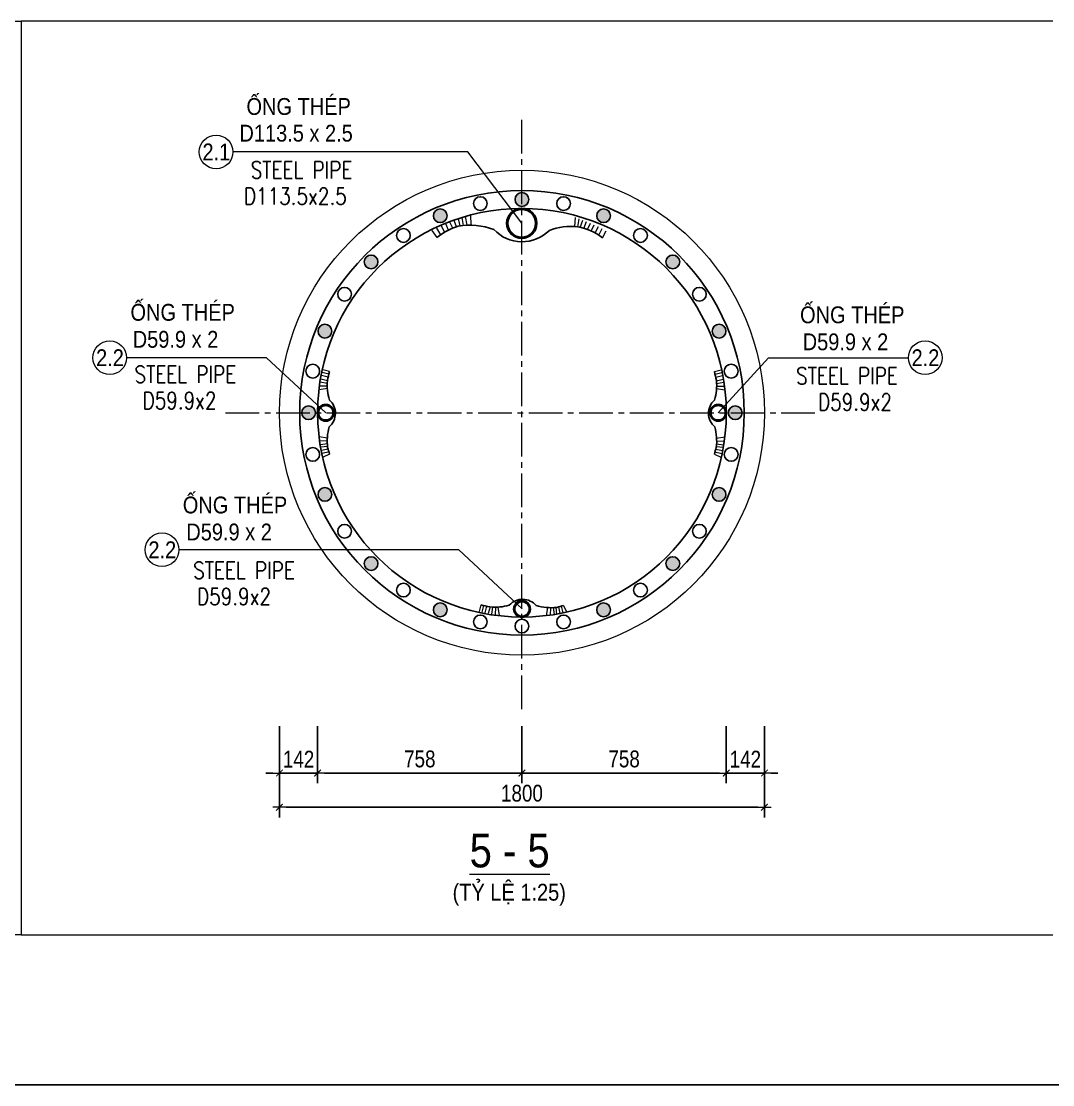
# Model space of a CAD drawing. Header units: millimetres. Extents: x -2123450 to -961021, y -260876 to 649159.
# Drawn here: x -1644785 to -1621816, y 428539 to 452227 of the extents above; entities that cross this region are included whole.
import ezdxf
from ezdxf.enums import TextEntityAlignment as Align

# ---------------------------------------------------------------- set-up
doc = ezdxf.new("R2010")
doc.units = ezdxf.units.MM
doc.header["$LTSCALE"] = 1000
doc.header["$MEASUREMENT"] = 0
doc.header["$PDMODE"] = 66
doc.linetypes.add('CENTER2', pattern=[1.125, 0.75, -0.125, 0.125, -0.125])
doc.layers.get('0').update_dxf_attribs({"linetype": 'CONTINUOUS'})
doc.layers.get('DEFPOINTS').update_dxf_attribs({"linetype": 'CONTINUOUS'})
for name, color, linetype in [('03BORER', 3, 'CONTINUOUS'), ('05STEEL', 4, 'CONTINUOUS'), ('TEXT', 7, 'CONTINUOUS')]:
    doc.layers.add(name, color=color, linetype=linetype)
for name, color, linetype, lineweight in [('NDC_S_AXIS', 5, 'CENTER2', 15), ('NDC_S_CONTINUOUS', 3, 'CONTINUOUS', 20), ('NDC_S_DIM', 1, 'CONTINUOUS', 9), ('NDC_S_FOUNDATION NAME', 7, 'CONTINUOUS', 20), ('NDC_S_HATCH MATERIAL', 8, 'CONTINUOUS', 13), ('NDC_S_LEADER', 1, 'CONTINUOUS', 9), ('NDC_S_REBAR', 4, 'CONTINUOUS', 35), ('NDC_S_REBAR NO.', 7, 'CONTINUOUS', 20), ('NDC_S_REBAR NO. BOX', 1, 'CONTINUOUS', 9), ('NDC_S_REBAR SECTION', 6, 'CONTINUOUS', 25), ('NDC_S_STIRRUP', 2, 'CONTINUOUS', 25), ('NDC_S_VN TITLE', 6, 'CONTINUOUS', 9)]:
    doc.layers.add(name, color=color, linetype=linetype, lineweight=lineweight)
doc.styles.add('NDC_ARIAL', font='arial.ttf', dxfattribs={"width": 0.8})
doc.styles.get("Standard").update_dxf_attribs({"font": 'romans.shx', "bigfont": 'vns.shx'})
doc.dimstyles.new('NDC_1-150(25)', dxfattribs={"dimscale": 150, "dimtxt": 2.5, "dimasz": 1, "dimexe": 1.5, "dimexo": 0, "dimgap": 0.8, "dimtad": 1, "dimdec": 0, "dimlfac": 0.166667, "dimdsep": 46, "dimtxsty": 'NDC_ARIAL', "dimblk": 'DIMMARK', "dimcen": 49999.938995, "dimdle": 1.5, "dimclrd": 1, "dimclre": 1, "dimclrt": 3, "dimadec": 0, "dimazin": 0, "dimtfac": 1, "dimtdec": 0, "dimtix": 1, "dimtmove": 2, "dimatfit": 3, "dimfxl": 1, "dimarcsym": 0})

# ---------------------------------------------------------------- blocks, each defined once
blk = doc.blocks.new('chi tiet noi coc')
at = {"layer": 'NDC_S_CONTINUOUS', "elevation": 0}
blk.add_lwpolyline([(-18668.8, 9456.5), (6089, 9456.5), (6089, -10892.5), (-18668.8, -10892.5)], close=True, dxfattribs=at)
blk = doc.blocks.new('CHI TIET COC D2000 TYPE 1')
at = {"layer": 'NDC_S_CONTINUOUS'}
blk.add_lwpolyline([(0, -59594), (-22969.1, -59594), (-22969.1, -79943), (0, -79943)], dxfattribs=at)
blk = doc.blocks.new('*U156')
at = {"layer": 'NDC_S_CONTINUOUS'}
blk.add_circle((0, 0), 5400, dxfattribs=at)
at = {"layer": 'NDC_S_STIRRUP'}
blk.add_circle((0, 0), 4950, dxfattribs=at)
blk.add_circle((0, 0), 4950, dxfattribs=at)
blk = doc.blocks.new('ưeqwewe')
at = {"layer": '05STEEL', "color": 4}
blk.add_lwpolyline([(-1487886, 328815, 0.123663), (-1487656, 329371, 0.128024), (-1487741, 330000, -0.427682), (-1487741, 331236, 0.132008), (-1487681, 332031, 0.107548), (-1487939, 332493, 0.020618)], format="xyb", dxfattribs=at)
at = {"layer": 'NDC_S_HATCH MATERIAL'}
for p, q in [((-1487939, 332493), (-1487786, 332607)), ((-1487876, 332415), (-1487730, 332504)), ((-1487819, 332333), (-1487678, 332403)), ((-1487769, 332246), (-1487633, 332308)), ((-1487726, 332154), (-1487593, 332217)), ((-1487693, 332068), (-1487554, 332124)), ((-1487674, 331991), (-1487518, 332029)), ((-1487664, 331916), (-1487489, 331949)), ((-1487657, 331833), (-1487462, 331869)), ((-1487654, 331745), (-1487426, 331751)), ((-1487665, 329316), (-1487499, 329257)), ((-1487656, 329371), (-1487472, 329337)), ((-1487650, 329436), (-1487444, 329424)), ((-1487741, 329068), (-1487599, 329006)), ((-1487710, 329148), (-1487564, 329088)), ((-1487685, 329232), (-1487531, 329173)), ((-1487886, 328815), (-1487729, 328733)), ((-1487831, 328896), (-1487683, 328823)), ((-1487784, 328977), (-1487641, 328910))]:
    blk.add_line(p, q, dxfattribs=at)
at = {"layer": 'NDC_S_REBAR'}
for radius in [330, 315]:
    blk.add_circle((-1487594, 330618), radius, dxfattribs=at)
blk = doc.blocks.new('HAN DAI')
at = {"layer": '05STEEL', "color": 4}
blk.add_lwpolyline([(-307567, 288279, 0.02201), (-307612, 288076, 0.102878), (-307569, 287644, -0.455013), (-307575, 287047, 0.096416), (-307610, 286589, -0.01258), (-307567, 286440, 0.020618)], format="xyb", dxfattribs=at)
at = {"layer": 'NDC_S_HATCH MATERIAL'}
for p, q in [((-307567, 288279), (-307718, 288316)), ((-307617, 288015), (-307775, 288042)), ((-307612, 288073), (-307762, 288110)), ((-307597, 288152), (-307747, 288189)), ((-307583, 288217), (-307732, 288254)), ((-307616, 287903), (-307800, 287868)), ((-307618, 287953), (-307788, 287955)), ((-307616, 286791), (-307797, 286822)), ((-307618, 286730), (-307784, 286735)), ((-307616, 286670), (-307768, 286643)), ((-307612, 286608), (-307759, 286591)), ((-307598, 286552), (-307745, 286521)), ((-307579, 286488), (-307730, 286453)), ((-307567, 286440), (-307710, 286372))]:
    blk.add_line(p, q, dxfattribs=at)
blk = doc.blocks.new('qưeqeqew')
at = {"layer": 'NDC_S_REBAR'}
for radius in [180, 168]:
    blk.add_circle((180, 0), radius, dxfattribs=at)
at = {"layer": 'NDC_S_DIM'}
blk.add_blockref('HAN DAI', (307832, -287360), dxfattribs=at)
blk = doc.blocks.new('DIMMARK')
at = {"layer": 'NDC_S_DIM', "color": 1}
blk.add_line((-1.5, 0), (1, 0), dxfattribs=at)
at = {"layer": 'NDC_S_DIM', "color": 2, "const_width": 0.15}
blk.add_lwpolyline([(-0.5, -0.5), (0.5, 0.5)], dxfattribs=at)
blk = doc.blocks.new('*D199')
at = {"layer": 'DEFPOINTS', "color": 0, "transparency": 16777216}
for p in [(-1639036, 436524), (-1638186, 436524), (-1638186, 435482)]:
    blk.add_point(p, dxfattribs=at)
at = {"layer": 'NDC_S_DIM', "color": 1, "lineweight": -2, "transparency": 16777216}
for p, q in [((-1639036, 436524), (-1639036, 435257)), ((-1638186, 436524), (-1638186, 435257)), ((-1639186, 435482), (-1639336, 435482)), ((-1639036, 435482), (-1638186, 435482)), ((-1638036, 435482), (-1637886, 435482))]:
    blk.add_line(p, q, dxfattribs=at)
at = {"layer": 'NDC_S_DIM', "color": 1, "lineweight": -2, "transparency": 16777216, "xscale": 150, "yscale": 150, "zscale": 150}
blk.add_blockref('DIMMARK', (-1639036, 435482), dxfattribs=at)
at = {"layer": 'NDC_S_DIM', "color": 1, "lineweight": -2, "transparency": 16777216, "xscale": 150, "yscale": 150, "zscale": 150, "rotation": 180}
blk.add_blockref('DIMMARK', (-1638186, 435482), dxfattribs=at)
at = {"layer": 'NDC_S_DIM', "color": 3, "transparency": 16777216, "insert": (-1638611, 435791), "char_height": 375, "attachment_point": 5, "style": 'NDC_ARIAL'}
blk.add_mtext('142', dxfattribs=at)
blk = doc.blocks.new('*D200')
at = {"layer": 'DEFPOINTS', "color": 0, "transparency": 16777216}
for p in [(-1638186, 436524), (-1633636, 436524), (-1633636, 435482)]:
    blk.add_point(p, dxfattribs=at)
at = {"layer": 'NDC_S_DIM', "color": 1, "lineweight": -2, "transparency": 16777216}
for p, q in [((-1638186, 436524), (-1638186, 435257)), ((-1633636, 436524), (-1633636, 435257)), ((-1638036, 435482), (-1633786, 435482))]:
    blk.add_line(p, q, dxfattribs=at)
at = {"layer": 'NDC_S_DIM', "color": 1, "lineweight": -2, "transparency": 16777216, "xscale": 150, "yscale": 150, "zscale": 150, "rotation": 180}
blk.add_blockref('DIMMARK', (-1638186, 435482), dxfattribs=at)
at = {"layer": 'NDC_S_DIM', "color": 1, "lineweight": -2, "transparency": 16777216, "xscale": 150, "yscale": 150, "zscale": 150}
blk.add_blockref('DIMMARK', (-1633636, 435482), dxfattribs=at)
at = {"layer": 'NDC_S_DIM', "color": 3, "transparency": 16777216, "insert": (-1635911, 435794), "char_height": 375, "attachment_point": 5, "style": 'NDC_ARIAL'}
blk.add_mtext('758', dxfattribs=at)
blk = doc.blocks.new('*D201')
at = {"layer": 'DEFPOINTS', "color": 0, "transparency": 16777216}
for p in [(-1633636, 436524), (-1629086, 436524), (-1629086, 435482)]:
    blk.add_point(p, dxfattribs=at)
at = {"layer": 'NDC_S_DIM', "color": 1, "lineweight": -2, "transparency": 16777216}
for p, q in [((-1633636, 436524), (-1633636, 435257)), ((-1629086, 436524), (-1629086, 435257)), ((-1633486, 435482), (-1629236, 435482))]:
    blk.add_line(p, q, dxfattribs=at)
at = {"layer": 'NDC_S_DIM', "color": 1, "lineweight": -2, "transparency": 16777216, "xscale": 150, "yscale": 150, "zscale": 150, "rotation": 180}
blk.add_blockref('DIMMARK', (-1633636, 435482), dxfattribs=at)
at = {"layer": 'NDC_S_DIM', "color": 1, "lineweight": -2, "transparency": 16777216, "xscale": 150, "yscale": 150, "zscale": 150}
blk.add_blockref('DIMMARK', (-1629086, 435482), dxfattribs=at)
at = {"layer": 'NDC_S_DIM', "color": 3, "transparency": 16777216, "insert": (-1631361, 435794), "char_height": 375, "attachment_point": 5, "style": 'NDC_ARIAL'}
blk.add_mtext('758', dxfattribs=at)
blk = doc.blocks.new('*D202')
at = {"layer": 'DEFPOINTS', "color": 0, "transparency": 16777216}
for p in [(-1629086, 436524), (-1628236, 436524), (-1628236, 435482)]:
    blk.add_point(p, dxfattribs=at)
at = {"layer": 'NDC_S_DIM', "color": 1, "lineweight": -2, "transparency": 16777216}
for p, q in [((-1629086, 436524), (-1629086, 435257)), ((-1628236, 436524), (-1628236, 435257)), ((-1629236, 435482), (-1629386, 435482)), ((-1629086, 435482), (-1628236, 435482)), ((-1628086, 435482), (-1627936, 435482))]:
    blk.add_line(p, q, dxfattribs=at)
at = {"layer": 'NDC_S_DIM', "color": 1, "lineweight": -2, "transparency": 16777216, "xscale": 150, "yscale": 150, "zscale": 150}
blk.add_blockref('DIMMARK', (-1629086, 435482), dxfattribs=at)
at = {"layer": 'NDC_S_DIM', "color": 1, "lineweight": -2, "transparency": 16777216, "xscale": 150, "yscale": 150, "zscale": 150, "rotation": 180}
blk.add_blockref('DIMMARK', (-1628236, 435482), dxfattribs=at)
at = {"layer": 'NDC_S_DIM', "color": 3, "transparency": 16777216, "insert": (-1628661, 435791), "char_height": 375, "attachment_point": 5, "style": 'NDC_ARIAL'}
blk.add_mtext('142', dxfattribs=at)
blk = doc.blocks.new('*D203')
at = {"layer": 'DEFPOINTS', "color": 0, "transparency": 16777216}
for p in [(-1639036, 436524), (-1628236, 436524), (-1628236, 434720)]:
    blk.add_point(p, dxfattribs=at)
at = {"layer": 'NDC_S_DIM', "color": 1, "lineweight": -2, "transparency": 16777216}
for p, q in [((-1639036, 436524), (-1639036, 434495)), ((-1628236, 436524), (-1628236, 434495)), ((-1638886, 434720), (-1628386, 434720))]:
    blk.add_line(p, q, dxfattribs=at)
at = {"layer": 'NDC_S_DIM', "color": 1, "lineweight": -2, "transparency": 16777216, "xscale": 150, "yscale": 150, "zscale": 150, "rotation": 180}
blk.add_blockref('DIMMARK', (-1639036, 434720), dxfattribs=at)
at = {"layer": 'NDC_S_DIM', "color": 1, "lineweight": -2, "transparency": 16777216, "xscale": 150, "yscale": 150, "zscale": 150}
blk.add_blockref('DIMMARK', (-1628236, 434720), dxfattribs=at)
at = {"layer": 'NDC_S_DIM', "color": 3, "transparency": 16777216, "insert": (-1633636, 435031), "char_height": 375, "attachment_point": 5, "style": 'NDC_ARIAL'}
blk.add_mtext('1800', dxfattribs=at)
blk = doc.blocks.new('*U155')
at = {"layer": 'NDC_S_CONTINUOUS'}
blk.add_circle((0, 0), 5400, dxfattribs=at)
at = {"layer": 'NDC_S_STIRRUP'}
for radius in [4950, 4550]:
    blk.add_circle((0, 0), radius, dxfattribs=at)
blk = doc.blocks.new('*U129')
at = {"layer": 'NDC_S_REBAR SECTION'}
blk.add_circle((0, 0), 153, dxfattribs=at)
blk = doc.blocks.new('*U837')
at = {"color": 0, "linetype": 'ByBlock', "lineweight": -2, "transparency": 16777216, "rotation": 89.9999999999999}
blk.add_blockref('*U129', (0, 0), dxfattribs=at)
blk = doc.blocks.new('*U838')
at = {"layer": '03BORER', "color": 0, "linetype": 'ByBlock', "lineweight": -2, "transparency": 16777216}
blk.add_blockref('*U837', (-1443220, 376956), dxfattribs=at)
for p, rotation in [((-1444147, 376865), 11.25000000000001), ((-1442293, 376865), 348.75), ((-1445038, 376594), 22.5), ((-1441402, 376594), 337.4999999999999), ((-1445859, 376155), 33.75), ((-1440581, 376155), 326.25), ((-1446579, 375565), 45.00000000000001), ((-1439861, 375565), 315), ((-1447169, 374845), 56.25000000000001), ((-1439270, 374845), 303.75), ((-1447608, 374024), 67.5), ((-1438831, 374024), 292.4999999999999), ((-1447879, 373133), 78.74999999999999), ((-1438561, 373133), 281.25), ((-1447970, 372206), 90), ((-1438470, 372206), 270), ((-1447879, 371279), 101.25), ((-1438561, 371279), 258.75), ((-1447608, 370388), 112.5), ((-1438831, 370388), 247.5), ((-1447169, 369567), 123.75), ((-1439270, 369567), 236.2499999999999), ((-1446579, 368847), 135), ((-1439861, 368847), 225), ((-1445859, 368256), 146.25), ((-1440581, 368256), 213.75), ((-1445038, 367817), 157.5), ((-1441402, 367817), 202.4999999999999), ((-1444147, 367547), 168.75), ((-1442293, 367547), 191.25), ((-1443220, 367456), 180)]:
    blk.add_blockref('*U837', p, dxfattribs=dict(at, rotation=rotation))
blk = doc.blocks.new('21231')
at = {"layer": 'NDC_S_REBAR SECTION'}
h = blk.add_hatch(color=256, dxfattribs=at)
h.dxf.hatch_style = 1
edge = h.paths.add_edge_path()
edge.add_arc((-522, -406), 153, 0, 360)
blk.add_circle((-522, -406), 153, dxfattribs=at)
blk = doc.blocks.new('*U128')
at = {"color": 1}
blk.add_blockref('21231', (522, 406), dxfattribs=at)
blk = doc.blocks.new('*U835')
at = {"color": 0, "linetype": 'ByBlock', "lineweight": -2, "transparency": 16777216, "rotation": 180}
blk.add_blockref('*U128', (0, 0), dxfattribs=at)
blk = doc.blocks.new('*U836')
at = {"layer": '03BORER', "color": 0, "linetype": 'ByBlock', "lineweight": -2, "transparency": 16777216}
blk.add_blockref('*U835', (-1443220, 376956), dxfattribs=at)
for p, rotation in [((-1445038, 376594), 22.5), ((-1441402, 376594), 337.4999999999999), ((-1446579, 375565), 45.00000000000001), ((-1439861, 375565), 315), ((-1447608, 374024), 67.5), ((-1438831, 374024), 292.4999999999999), ((-1447970, 372206), 90), ((-1438470, 372206), 270), ((-1447608, 370388), 112.5), ((-1438831, 370388), 247.5), ((-1446579, 368847), 135), ((-1439861, 368847), 225), ((-1445038, 367817), 157.5), ((-1441402, 367817), 202.4999999999999), ((-1443220, 367456), 180)]:
    blk.add_blockref('*U835', p, dxfattribs=dict(at, rotation=rotation))

msp = doc.modelspace()

# ---------------------------------------------------------------- linework, layer by layer
at = {"layer": 'DEFPOINTS'}
msp.add_lwpolyline([(-1698145.34, 517639.38), (-1571995.34, 517639.38), (-1571995.34, 428539.38), (-1698145.34, 428539.38)], close=True, dxfattribs=at)
at = {"layer": 'NDC_S_AXIS'}
for p, q in [((-1633635.7, 436906.5), (-1633635.7, 450106.5)), ((-1640235.7, 443506.5), (-1627035.7, 443506.5))]:
    msp.add_line(p, q, dxfattribs=at)
at = {"layer": 'NDC_S_LEADER'}
for points in [[(-1633640.88, 447726.54), (-1634841.39, 449316.2), (-1640071.72, 449316.2)], [(-1638005.7, 443506.5), (-1639323.86, 444732.1), (-1642440.59, 444732.1)], [(-1629265.7, 443506.5), (-1628147.55, 444732.1), (-1625030.82, 444732.1)], [(-1633634.07, 439136.49), (-1635043.59, 440454.34), (-1641275.37, 440454.34)]]:
    msp.add_lwpolyline(points, dxfattribs=at)
at = {"layer": 'NDC_S_REBAR NO. BOX'}
for centre in [(-1640446.72, 449316.2), (-1642815.59, 444732.1), (-1624655.82, 444732.1), (-1641650.37, 440454.34)]:
    msp.add_circle(centre, 375, dxfattribs=at)

# ---------------------------------------------------------------- block references
at = {"color": 1}
for name, p in [('*U156', (-1633635.7, 443506.5)), ('*U155', (-1633635.7, 443506.5)), ('qưeqeqew', (-1638185.7, 443506.5))]:
    msp.add_blockref(name, p, dxfattribs=at)
for name, p, rotation in [('ưeqwewe', (-1279718.3, 1929948.75), 89.10079871385915), ('qưeqeqew', (-1633635.7, 438956.5), 89.48022287332812)]:
    msp.add_blockref(name, p, dxfattribs=dict(at, rotation=rotation))
at = {"color": 1, "xscale": -1}
msp.add_blockref('qưeqeqew', (-1629085.7, 443506.5), dxfattribs=at)
at = {"layer": '03BORER'}
for name in ['*U836', '*U838']:
    msp.add_blockref(name, (-190415.81, 71300.63), dxfattribs=at)
at = {"layer": 'NDC_S_CONTINUOUS', "color": 1}
for name, p in [('CHI TIET COC D2000 TYPE 1', (-1621816.35, 511820.66)), ('chi tiet noi coc', (-1650874.46, 442770.23))]:
    msp.add_blockref(name, p, dxfattribs=at)

# ---------------------------------------------------------------- texts
at = {"layer": 'NDC_S_FOUNDATION NAME', "style": 'NDC_ARIAL', "width": 0.85}
for s, p in [('ỐNG THÉP', (-1638608.09, 450382.77)), ('D113.5 x 2.5', (-1638665.27, 449734.21)), ('ỐNG THÉP', (-1641191.19, 445797.88)), ('ỐNG THÉP', (-1626280.22, 445742.1)), ('D59.9 x 2', (-1641350.98, 445142.57)), ('D59.9 x 2', (-1626431.73, 445086.8)), ('ỐNG THÉP', (-1640025.97, 441506.57)), ('D59.9 x 2', (-1640157.77, 440851.27))]:
    msp.add_text(s, height=375, dxfattribs=at).set_placement(p, align=Align.MIDDLE)
at = {"layer": 'NDC_S_REBAR NO.', "style": 'NDC_ARIAL', "width": 0.85}
for s, p in [('2.1', (-1640441.5, 449316.2)), ('2.2', (-1642810.38, 444732.1)), ('2.2', (-1624650.6, 444732.1)), ('2.2', (-1641645.15, 440454.34))]:
    msp.add_text(s, height=375, dxfattribs=at).set_placement(p, align=Align.MIDDLE_CENTER)
at = {"layer": 'NDC_S_VN TITLE', "style": 'NDC_ARIAL', "width": 0.85}
for s, height, p in [('%%U5 - 5', 750, (-1633909.59, 433750.15)), ('(TỶ LỆ 1:25)', 375, (-1633919.31, 432827.66))]:
    msp.add_text(s, height=height, dxfattribs=at).set_placement(p, align=Align.MIDDLE)
at = {"layer": 'TEXT', "color": 3, "linetype": 'Continuous', "ltscale": 0.8, "width": 0.8}
for s, p in [('STEEL PIPE', (-1638543.62, 448915.33)), ('D113.5x2.5', (-1638681.16, 448330.62)), ('STEEL PIPE', (-1641130.61, 444362.34)), ('STEEL PIPE', (-1626397.9, 444329.72)), ('D59.9x2', (-1641259.92, 443777.63)), ('D59.9x2', (-1626219.23, 443745.02)), ('STEEL PIPE', (-1639825.27, 439997.6)), ('D59.9x2', (-1640047.63, 439412.89))]:
    msp.add_text(s, height=375, dxfattribs=at).set_placement(p, align=Align.MIDDLE_CENTER)

# ---------------------------------------------------------------- dimensions: what is measured, and where the dimension line sits
at = {"layer": 'NDC_S_DIM'}
for base, p1, p2, picture, middle in [((-1638185.7, 435482.26), (-1639035.7, 436524.23), (-1638185.7, 436524.23), '*D199', (-1638610.7, 435790.53)), ((-1628235.7, 434719.92), (-1639035.7, 436524.23), (-1628235.7, 436524.23), '*D203', (-1633635.7, 435031.38)), ((-1633635.7, 435482.26), (-1638185.7, 436524.23), (-1633635.7, 436524.23), '*D200', (-1635910.7, 435793.72)), ((-1629085.7, 435482.26), (-1633635.7, 436524.23), (-1629085.7, 436524.23), '*D201', (-1631360.7, 435793.72)), ((-1628235.7, 435482.26), (-1629085.7, 436524.23), (-1628235.7, 436524.23), '*D202', (-1628660.7, 435790.53))]:
    dim = msp.add_linear_dim(base=base, p1=p1, p2=p2, dimstyle='NDC_1-150(25)', dxfattribs=at)
    dim.commit()
    dim.dimension.update_dxf_attribs({"geometry": picture, "text_midpoint": middle})

doc.saveas('drawing.dxf')
